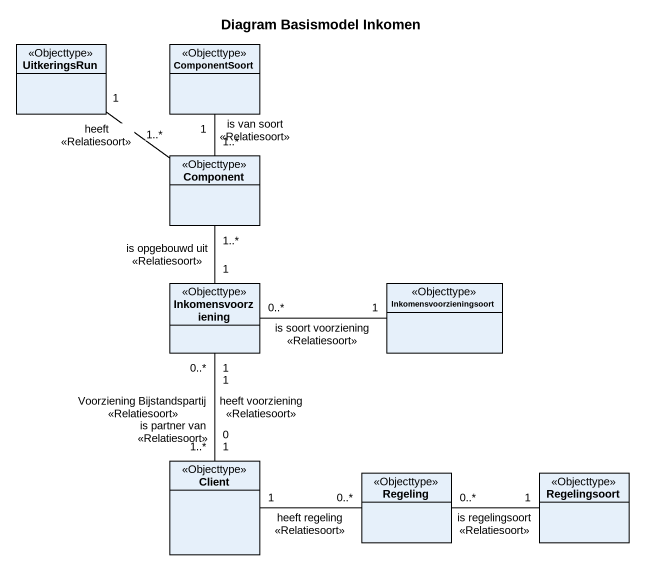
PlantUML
@startuml
title Diagram Basismodel Inkomen
hide circle
hide empty members
class UitkeringsRun <<Objecttype>>
class ComponentSoort <<Objecttype>>
class "Component" as Component_ <<Objecttype>>
class Inkomensvoorziening <<Objecttype>>
class Inkomensvoorzieningsoort <<Objecttype>>
class Client <<Objecttype>>
class Regeling <<Objecttype>>
class Regelingsoort <<Objecttype>>
Component_ "1..*" -up- "1" UitkeringsRun : heeft\n<<Relatiesoort>>
Component_ "1..*" -up- "1" ComponentSoort : is van soort\n<<Relatiesoort>>
Inkomensvoorziening "1" -up- "1..*" Component_ : is opgebouwd uit\n<<Relatiesoort>>
Inkomensvoorzieningsoort "1" -left- "0..*" Inkomensvoorziening : is soort voorziening\n<<Relatiesoort>>
Client "1" -up- "1" Inkomensvoorziening : heeft voorziening\n<<Relatiesoort>>
Client "1..*" -up- "0..*" Inkomensvoorziening : Voorziening Bijstandspartij\n<<Relatiesoort>>
Client "0" -up- "1" Inkomensvoorziening : is partner van\n<<Relatiesoort>>
Client "1" -right- "0..*" Regeling : heeft regeling\n<<Relatiesoort>>
Regeling "0..*" -right- "1" Regelingsoort : is regelingsoort\n<<Relatiesoort>>
@enduml
